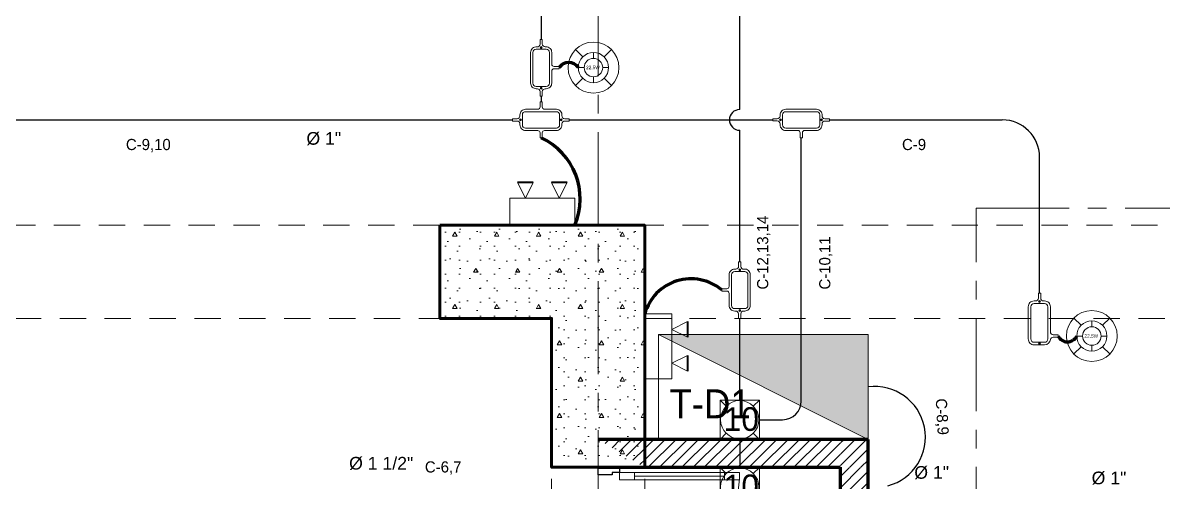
# Model space of a CAD drawing. Header units: inches. Extents: x -38 to 5698, y -33 to 92.
# Drawn here: x 41.23 to 47.35, y 16.02 to 18.49 of the extents above; entities that cross this region are included whole.
import ezdxf
from ezdxf.lldxf.tags import DXFTag

# ---------------------------------------------------------------- set-up
doc = ezdxf.new("R2010")
doc.units = ezdxf.units.IN
doc.header["$MEASUREMENT"] = 0
doc.set_wipeout_variables(frame=1)
for name, pattern in [('CONTINUA', [0]), ('Hidden Line', [0.195611, 0.141111, -0.0545]), ('Punto & Raya', [0.65, 0.5, -0.075, 0, -0.075]), ('Wipeout_Contour', [1, 0, -1])]:
    doc.linetypes.add(name, pattern=pattern)
for name, color, linetype, lineweight in [('00 IE CKTO ILUMINACION', 3, 'Continuous', 50), ('00_IE_Luminarias', 6, 'Continuous', 30), ('01 IE LUM LED EMP DN570B', 3, 'Continuous', 13), ('ALUMBRADO_CONDUIT', 30, 'CONDUIT1', 30), ('ALUMBRADO_PVC', 6, 'PVC1', 30), ('Bancas', 1, 'Continuous', 13), ('CABLEADO EXT.', 3, 'PVCSUBT', 30), ('pulsador', 4, 'Continuous', 40), ('Simb_Alumbrado', 140, 'CONTINUA', 30), ('sub tablero de distribucion', 184, 'Continuous', 9), ('textos', 7, 'Continuous', 5)]:
    doc.layers.add(name, color=color, linetype=linetype, lineweight=lineweight)
for name, color, linetype in [('02 _ ARQ _ ALB _ Ejes Generales', 7, 'Continuous'), ('02 _ ARQ _ ZON _ Espacio.3D', 7, 'Continuous'), ('08 _ STR _ EXT _ 06 Columnas', 7, 'Continuous'), ('08 _ STR _ EXT _ 09 Vigas', 7, 'Continuous'), ('08 _ STR _ EXT _ 10 Vereda Exterior', 7, 'Continuous'), ('1TEXT', 8, 'Continuous'), ('Estructura - 04 MURO', 7, 'Continuous'), ('Marcador - Secciones', 251, 'Continuous')]:
    doc.layers.add(name, color=color, linetype=linetype)
doc.styles.add('Arial', font='arial.ttf')
doc.styles.add('SWISS', font='swisse.ttf')
doc.styles.add('{18b73a54-fa43-428c-adcb-c1c7bbdf2c84}', font='Simplex.shx')
tags = doc.linetypes.add('CONDUIT', pattern='A,1.5,-0.210535,["con",{18b73a54-fa43-428c-adcb-c1c7bbdf2c84},S=0.2,R=0,X=0,Y=-0.065594],-0.702384', length=2.412919).pattern_tags.tags
tags[6] = DXFTag(74, 10)
tags = doc.linetypes.add('CONDUIT1', pattern='A,1,-0.19772,["con",{18b73a54-fa43-428c-adcb-c1c7bbdf2c84},S=0.2,R=0,X=0,Y=-0.065594],-0.593642', length=1.791362).pattern_tags.tags
tags[6] = DXFTag(74, 10)
tags = doc.linetypes.add('PVC1', pattern='A,1,-0.19772,["PVC",{18b73a54-fa43-428c-adcb-c1c7bbdf2c84},S=0.13,R=0,X=0,Y=-0.061851],-0.507647', length=1.705367).pattern_tags.tags
tags[6] = DXFTag(74, 10)
tags = doc.linetypes.add('PVCSUBT', pattern='A,0.6,-0.3,0.6,-0.075691,["PVC",Standard,S=0.2,R=0,X=0,Y=-0.093724],-0.621005', length=2.196696).pattern_tags.tags
tags[10] = DXFTag(74, 10)
pattern_1 = [(45, (0, 0), (-0.03005204, 0.03005204), [])]

# ---------------------------------------------------------------- blocks, each defined once
blk = doc.blocks.new('LUMINARIA 2')
at = {"layer": '01 IE LUM LED EMP DN570B'}
for p, q in [((-0.094, 0.094), (-0.159, 0.158)), ((0.094, 0.094), (0.159, 0.158)), ((-0.094, -0.094), (-0.159, -0.158)), ((0.094, -0.094), (0.159, -0.158))]:
    blk.add_line(p, q, dxfattribs=at)
at = {"layer": '01 IE LUM LED EMP DN570B', "ltscale": 0.4}
for p, q in [((0, 0.081), (0, 0.133)), ((-0.081, 0), (-0.133, 0)), ((0.081, 0), (0.133, 0)), ((0, -0.081), (0, -0.133))]:
    blk.add_line(p, q, dxfattribs=at)
at = {"layer": '01 IE LUM LED EMP DN570B'}
for radius in [0.224, 0.133]:
    blk.add_circle((0, 0), radius, dxfattribs=at)
at = {"layer": '01 IE LUM LED EMP DN570B', "ltscale": 0.4}
blk.add_circle((0, 0), 0.0813, dxfattribs=at)
at = {"layer": '01 IE LUM LED EMP DN570B', "color": 8, "linetype": 'ByBlock', "lineweight": 80, "insert": (-0.065, 0.016), "char_height": 0.03, "width": 0.17858, "attachment_point": 1}
blk.add_mtext('{\\C3;22.5W}', dxfattribs=at)
blk = doc.blocks.new('100x100x80 adosado')
at = {"layer": 'Simb_Alumbrado', "lineweight": 13}
blk.add_lwpolyline([(-0.0768, 0.0788), (0.0194, 0.0788), (0.0194, -0.0174), (-0.0768, -0.0174)], close=True, dxfattribs=at)
at = {"layer": 'Simb_Alumbrado', "lineweight": 9}
for points in [[(-0.0768, 0.0788), (-0.0618, 0.0638)], [(0.0043, 0.0638), (0.0194, 0.0788)], [(-0.0768, -0.0174), (-0.0618, -0.0023)], [(0.0043, -0.0023), (0.0194, -0.0174)]]:
    blk.add_lwpolyline(points, dxfattribs=at)
blk.add_circle((-0.0287, 0.0307), 0.0467, dxfattribs=at)
at = {"layer": 'Simb_Alumbrado', "lineweight": 9, "insert": (-0.0677, 0.0612), "char_height": 0.05773, "attachment_point": 1}
blk.add_mtext_dynamic_manual_height_columns('10', width=0.119989, gutter_width=12.5, heights=[0], dxfattribs=at)
blk = doc.blocks.new('oval t')
at = {"layer": 'Simb_Alumbrado', "lineweight": 13}
blk.add_lwpolyline([(0.0141, 0.0102, -0.414214), (0.0041, 0.0202), (0.0041, 0.0416), (-0.0056, 0.0416), (-0.0056, 0.0202, -0.414214), (-0.0156, 0.0102), (-0.0659, 0.0102, 0.414214), (-0.0899, -0.0138), (-0.0899, -0.0183, -0.414214), (-0.1019, -0.0303), (-0.1213, -0.0303), (-0.1213, -0.04), (-0.1016, -0.04, -0.451917), (-0.0897, -0.0535, 0.451917), (-0.0659, -0.0805), (0.0659, -0.0805, 0.414214), (0.0899, -0.0566), (0.0899, -0.0512, -0.398753), (0.1019, -0.0401), (0.1213, -0.0401), (0.1213, -0.0304), (0.1019, -0.0304, -0.368669), (0.0899, -0.0176), (0.0899, -0.0138, 0.414214), (0.0659, 0.0102), (0.0141, 0.0102)], format="xyb", dxfattribs=at)
blk.add_lwpolyline([(-0.0659, 0), (0.0659, 0, -0.414214), (0.0797, -0.0138), (0.0797, -0.0566, -0.414214), (0.0659, -0.0703), (-0.0659, -0.0703, -0.414214), (-0.0797, -0.0566), (-0.0797, -0.0138, -0.414214)], format="xyb", close=True, dxfattribs=at)
for points in [[(-0.0911, -0.0352), (-0.0828, -0.0352)], [(-0.0869, -0.031), (-0.0869, -0.0394)], [(0.0837, -0.0352), (0.0921, -0.0352)], [(0.0879, -0.031), (0.0879, -0.0394)]]:
    blk.add_lwpolyline(points, dxfattribs=at)
for centre in [(-0.0869, -0.0352), (0.0879, -0.0352)]:
    blk.add_circle(centre, 0.00419, dxfattribs=at)
blk = doc.blocks.new('CAJA OVAL TIPO L')
at = {"layer": 'Simb_Alumbrado', "lineweight": 13}
blk.add_lwpolyline([(-0.0491, -0.079), (-0.0491, -0.0343, -0.380413), (-0.0258, -0.0088), (-0.0258, -0.0088, 0.341426), (-0.0164, 0.0033), (-0.0164, 0.0236), (-0.0063, 0.0236), (-0.0063, 0.0033, 0.414214), (0.0063, -0.0092), (0.1138, -0.0092, -0.414214), (0.1388, -0.0343), (0.1388, -0.0382, 0.414214), (0.1513, -0.0508), (0.1716, -0.0508), (0.1716, -0.0609), (0.1513, -0.0609, 0.414214), (0.1388, -0.0734), (0.1388, -0.079, -0.414214), (0.1138, -0.104), (-0.0241, -0.104, -0.414214), (-0.0491, -0.079, 0.414214)], format="xyb", dxfattribs=at)
blk.add_lwpolyline([(-0.0241, -0.0199), (0.1138, -0.0199, -0.414214), (0.1282, -0.0343), (0.1282, -0.079, -0.414214), (0.1138, -0.0934), (-0.0241, -0.0934, -0.414214), (-0.0384, -0.079), (-0.0384, -0.0343, -0.414214)], format="xyb", close=True, dxfattribs=at)
for points in [[(-0.0483, -0.0558), (-0.0395, -0.0558)], [(-0.0439, -0.0514), (-0.0439, -0.0602)], [(0.1323, -0.0558), (0.1411, -0.0558)], [(0.1367, -0.0514), (0.1367, -0.0602)]]:
    blk.add_lwpolyline(points, dxfattribs=at)
for centre in [(-0.0439, -0.0558), (0.1367, -0.0558)]:
    blk.add_circle(centre, 0.00438, dxfattribs=at)
blk = doc.blocks.new('TD')
blk.add_hatch(color=256).paths.add_polyline_path([(-0.65, 0.35), (-0.65, 0.05), (-0.05, 0.05)])
blk.add_line((-0.65, 0.35), (-0.05, 0.05))
blk.add_lwpolyline([(-0.65, 0.05), (-0.05, 0.05), (-0.05, 0.35), (-0.65, 0.35)], close=True)
blk = doc.blocks.new('luz de emergencia')
at = {"color": 5, "lineweight": 40}
for p, q in [((164.1493, 48.9365, -0.0001), (164.2333, 48.9365, -0.0001)), ((164.3313, 48.9365, -0.0001), (164.4153, 48.9365, -0.0001))]:
    blk.add_line(p, q, dxfattribs=at)
at = {"layer": '00_IE_Luminarias', "color": 5, "linetype": 'Continuous', "lineweight": 13}
for p, q in [((164.1913, 49.0205, -0.0001), (164.1493, 48.9365, -0.0001)), ((164.2333, 48.9365, -0.0001), (164.1913, 49.0205, -0.0001)), ((164.3733, 49.0205, -0.0001), (164.3313, 48.9365, -0.0001)), ((164.4153, 48.9365, -0.0001), (164.3733, 49.0205, -0.0001))]:
    blk.add_line(p, q, dxfattribs=at)
at = {"layer": '00_IE_Luminarias', "color": 5, "linetype": 'Continuous', "lineweight": 13, "elevation": -0.0001}
blk.add_lwpolyline([(164.4573, 49.0205), (164.1073, 49.0205), (164.1073, 49.1666), (164.4573, 49.1665)], close=True, dxfattribs=at)
blk = doc.blocks.new('CAJA CONDULET TIPO X')
at = {"layer": 'Simb_Alumbrado', "lineweight": 13}
for p, q in [((78.5283, -4.1616), (78.5283, -4.1519)), ((78.5283, -4.1519), (78.5497, -4.1519)), ((78.5497, -4.1616), (78.5283, -4.1616))]:
    blk.add_line(p, q, dxfattribs=at)
for points in [[(78.6505, -4.1716, -0.414214), (78.6605, -4.1616), (78.6819, -4.1616), (78.6819, -4.1519), (78.6605, -4.1519, -0.414214), (78.6505, -4.1419), (78.6505, -4.0916, 0.414214), (78.6265, -4.0677), (78.6219, -4.0677, -0.414214), (78.6099, -4.0557), (78.6099, -4.0363), (78.6002, -4.0363), (78.6002, -4.056, -0.451917), (78.5867, -4.0678, 0.451917), (78.5597, -4.0916), (78.5597, -4.1419)], [(78.5597, -4.1716), (78.5597, -4.2235, 0.414214), (78.5837, -4.2475), (78.589, -4.2475, -0.334232), (78.6002, -4.2595), (78.6002, -4.2789), (78.6099, -4.2789), (78.6099, -4.2595, -0.455912), (78.6227, -4.2475), (78.6265, -4.2475, 0.414214), (78.6505, -4.2235), (78.6505, -4.1716)]]:
    blk.add_lwpolyline(points, format="xyb", dxfattribs=at)
blk.add_lwpolyline([(78.6403, -4.0916), (78.6403, -4.2235, -0.414214), (78.6265, -4.2373), (78.5837, -4.2373, -0.414214), (78.5699, -4.2235), (78.5699, -4.0916, -0.414214), (78.5837, -4.0779), (78.6265, -4.0779, -0.414214)], format="xyb", close=True, dxfattribs=at)
for points in [[(78.6093, -4.0706), (78.6009, -4.0706)], [(78.6051, -4.0664), (78.6051, -4.0748)], [(78.6093, -4.2454), (78.6009, -4.2454)], [(78.6051, -4.2412), (78.6051, -4.2496)]]:
    blk.add_lwpolyline(points, dxfattribs=at)
for centre in [(78.6051, -4.0706), (78.6051, -4.2454)]:
    blk.add_circle(centre, 0.00419, dxfattribs=at)
for centre, start, end in [((78.5497, -4.1419), 270, 0), ((78.5497, -4.1716), 0, 90)]:
    blk.add_arc(centre, 0.01, start, end, dxfattribs=at)

msp = doc.modelspace()

# ---------------------------------------------------------------- hatches: boundary and pattern name
at = {"layer": '08 _ STR _ EXT _ 10 Vereda Exterior', "linetype": 'Continuous', "lineweight": 13}
h = msp.add_hatch(dxfattribs=at)
h.set_pattern_fill('RETÍCULA_100X100_0002', color=251, style=0, pattern_type=2)
h.set_pattern_definition([(360, (3.7574, 18.3027), (0, 2.53199), []), (90, (3.7574, 18.3027), (-3.6, 0), [])])
h.paths.add_polyline_path([(2.17, 3.6213), (4.2913, 1.5), (9.32, 1.5), (9.32, 6.5), (40.52, 6.5), (40.52, 1.5), (52.92, 1.5), (52.92, 19.0859), (51.57, 19.0859), (51.57, 7.2), (9.07, 7.2), (9.07, 7.85), (6.5201, 7.85, -0.414214), (6.2701, 8.1), (6.2701, 8.85, -0.414213), (6.5201, 9.1), (9.07, 9.1), (9.07, 12), (6.5201, 12, -0.414214), (6.2701, 12.25), (6.2701, 13, -0.414213), (6.5201, 13.25), (9.07, 13.25), (9.07, 16.15), (6.5201, 16.15, -0.414214), (6.2701, 16.4), (6.2701, 17.15, -0.414213), (6.5201, 17.4), (8.77, 17.4), (8.7706, 21.0499), (2.17, 21.0499)])

# ---------------------------------------------------------------- linework, layer by layer
at = {"layer": '02 _ ARQ _ ZON _ Espacio.3D', "color": 254, "linetype": 'Continuous', "lineweight": 0, "flags": 128}
msp.add_lwpolyline([(37.77, 7.45), (43.67, 7.45), (43.67, 7.7), (44.07, 7.7), (44.07, 8.1), (44.32, 8.1), (44.32, 16.1), (44.07, 16.1), (44.07, 16.9), (43.47, 16.9), (43.47, 17.4), (44.57, 17.4), (44.57, 16.25), (45.7699, 16.25), (45.7699, 15.5372), (47.42, 15.5372), (47.42, 15.1937), (48.32, 15.1937), (48.32, 15.5372), (48.32, 17.1), (47.82, 17.1), (47.82, 19.05)], dxfattribs=at)
at = {"layer": '02 _ ARQ _ ZON _ Espacio.3D', "color": 9, "linetype": 'Continuous', "lineweight": 5, "flags": 128}
msp.add_lwpolyline([(45.6199, 16.1), (44.32, 16.1), (44.32, 15.4), (44.57, 15.4), (44.57, 12.7505), (45.6199, 12.7505), (45.6199, 16.1)], dxfattribs=at)
at = {"layer": '08 _ STR _ EXT _ 09 Vigas', "color": 251, "linetype": 'Hidden Line', "lineweight": 13}
for p, q in [((9.57, 17.4), (51.07, 17.4)), ((37.57, 16.9), (44.07, 16.9)), ((44.07, 7.7), (44.07, 16.9)), ((44.57, 16.9), (51.07, 16.9))]:
    msp.add_line(p, q, dxfattribs=at)
at = {"layer": 'ALUMBRADO_CONDUIT', "color": 30, "lineweight": 30, "ltscale": 0.4, "true_color": 0xf26722}
for p, q in [((45.0802, 18.0216), (45.0802, 28.2304)), ((44.0137, 20.1763), (44.0137, 18.3981)), ((44.0137, 18.0939), (44.0137, 18.0623)), ((39.6311, 17.9661), (43.8606, 17.9661)), ((44.1648, 17.9661), (45.2577, 17.9661)), ((45.5619, 17.9661), (46.4907, 17.9661)), ((45.0802, 17.2042), (45.0802, 17.9105)), ((45.4108, 16.4558), (45.4108, 17.8699)), ((46.6907, 17.0348), (46.6907, 17.7661)), ((45.0802, 16.4617), (45.0802, 16.9)), ((45.186, 16.3558), (45.3108, 16.3558))]:
    msp.add_line(p, q, dxfattribs=at)
for centre, radius, start, end in [((45.0802, 17.9661), 0.0556, 90, 270), ((46.4907, 17.7661), 0.2, 0, 90), ((45.3108, 16.4558), 0.1, 270, 0)]:
    msp.add_arc(centre, radius, start, end, dxfattribs=at)
at = {"layer": 'CABLEADO EXT.', "color": 3, "lineweight": 80}
for centre, radius, start, end in [((44.1618, 18.2093), 0.0641, 36.0183, 143.9817), ((43.8607, 17.5409), 0.3628, 337.14636, 65.058), ((44.8188, 16.8538), 0.2588, 50.3534, 164.03816), ((46.8405, 16.8292), 0.0556, 205.45713, 334.54287)]:
    msp.add_arc(centre, radius, start, end, dxfattribs=at)
at = {"layer": 'Estructura - 04 MURO', "color": 165, "linetype": 'Continuous', "lineweight": 25}
msp.add_line((44.395, 16.06), (44.32, 16.06), dxfattribs=at)
at = {"layer": 'Estructura - 04 MURO', "color": 165, "linetype": 'Continuous', "lineweight": 15}
msp.add_line((44.435, 16.032), (45.079, 16.032), dxfattribs=at)
at = {"layer": 'Estructura - 04 MURO', "color": 165, "linetype": 'Continuous', "lineweight": 15, "flags": 128}
msp.add_lwpolyline([(44.515, 16.052), (44.999, 16.052)], dxfattribs=at)
at = {"layer": 'Marcador - Secciones', "color": 251, "linetype": 'Punto & Raya', "lineweight": 13}
for p, q in [((46.3506, 10.0018), (46.3506, 17.4928)), ((46.3506, 17.4928), (56.7072, 17.4928))]:
    msp.add_line(p, q, dxfattribs=at)

# ---------------------------------------------------------------- block references
at = {"xscale": 1.253906979044094, "yscale": 1.253906979044094, "zscale": 1.253906979044094, "rotation": 270}
msp.add_blockref('CAJA CONDULET TIPO X', (49.2259, 116.5295), dxfattribs=at)
at = {"layer": '01 IE LUM LED EMP DN570B', "xscale": 0.6105334384153049, "yscale": 0.6105334384153049, "zscale": 0.6105334384153049}
for p in [(44.2946, 18.247), (46.9717, 16.8053)]:
    msp.add_blockref('LUMINARIA 2', p, dxfattribs=at)
at = {"layer": 'ALUMBRADO_CONDUIT', "linetype": 'CONDUIT', "lineweight": 30, "xscale": -1.253906979044094, "yscale": 1.253906979044094, "zscale": 1.253906979044094, "rotation": 270}
msp.add_blockref('CAJA OVAL TIPO L', (46.7607, 16.8196), dxfattribs=at)
at = {"layer": 'Bancas', "color": 252, "true_color": 0x939598, "yscale": 1.253906979044094, "zscale": 1.253906979044094}
for p, xscale, rotation in [((44.0578, 18.246), 1.253906979044094, 270), ((45.4098, 17.922), 1.253906979044094, 180), ((45.0361, 17.0521), -1.253906979044094, 90)]:
    msp.add_blockref('oval t', p, dxfattribs=dict(at, xscale=xscale, rotation=rotation))
at = {"layer": 'pulsador', "color": 4, "lineweight": 40, "rotation": 180}
msp.add_blockref('luz de emergencia', (208.3023, 66.5666, 0.0001), dxfattribs=at)
at = {"layer": 'pulsador', "color": 4, "lineweight": 40, "xscale": -1, "rotation": 89.99908395266394}
msp.add_blockref('luz de emergencia', (93.7391, 181.0315, 0.0001), dxfattribs=at)

# ---------------------------------------------------------------- texts
at = {"layer": '00 IE CKTO ILUMINACION', "color": 3, "linetype": 'CONTINUA', "lineweight": 15}
for s, p in [('C-9,10', (41.7831, 17.8038)), ('C-9', (45.952, 17.8038)), ('C-6,7', (43.3892, 16.0721))]:
    msp.add_text(s, height=0.06, dxfattribs=at).set_placement(p)
for s, rotation, p in [('C-12,13,14', 90, (45.2336, 17.0549)), ('C-10,11', 90, (45.5672, 17.0549)), ('C-8,9', 273.36208, (46.1326, 16.4682))]:
    msp.add_text(s, height=0.06, rotation=rotation, dxfattribs=at).set_placement(p)
at = {"layer": '1TEXT', "color": 50, "linetype": 'Continuous', "style": 'Arial'}
for s, p in [('%%C 1"', (42.7527, 17.8327)), ('%%C 1 1/2"', (42.9821, 16.0881)), ('%%C 1"', (46.0181, 16.0387)), ('%%C 1"', (46.9706, 16.0091))]:
    msp.add_text(s, height=0.06788, rotation=0, dxfattribs=at).set_placement(p)
at = {"layer": 'textos', "style": 'SWISS', "width": 0.9}
msp.add_text('T-D1', height=0.156, dxfattribs=at).set_placement((44.7033, 16.3632))

# ---------------------------------------------------------------- next in the draw order: wipeouts: each hides what was drawn before it
at = {"color": 254, "linetype": 'Wipeout_Contour', "lineweight": 0, "ltscale": 146.020273}
msp.add_wipeout([(45.6199, 16.1), (45.7699, 16.25), (45.6199, 16.25)], dxfattribs=at).dxf.layer = 'Estructura - 04 MURO'

# ---------------------------------------------------------------- next in the draw order: hatches: boundary and pattern name
at = {"layer": 'Estructura - 04 MURO', "linetype": 'Continuous', "lineweight": 5}
h = msp.add_hatch(dxfattribs=at)
h.set_pattern_fill('LADRILLO_COMÚN_0002', color=252, style=0, pattern_type=2)
h.set_pattern_definition(pattern_1)
h.paths.add_polyline_path([(45.6199, 16.1), (45.7699, 16.25), (45.6199, 16.25)])

# ---------------------------------------------------------------- next in the draw order: wipeouts: each hides what was drawn before it
at = {"color": 254, "linetype": 'Wipeout_Contour', "lineweight": 0, "ltscale": 191.767197}
msp.add_wipeout([(45.6199, 16.1), (45.6199, 12.7505), (45.7699, 12.7505), (45.7699, 16.1)], dxfattribs=at).dxf.layer = 'Estructura - 04 MURO'

# ---------------------------------------------------------------- next in the draw order: hatches: boundary and pattern name
at = {"layer": 'Estructura - 04 MURO', "linetype": 'Continuous', "lineweight": 5}
h = msp.add_hatch(dxfattribs=at)
h.set_pattern_fill('LADRILLO_COMÚN_0002', color=252, style=0, pattern_type=2)
h.set_pattern_definition(pattern_1)
h.paths.add_polyline_path([(45.6199, 16.1), (45.6199, 12.7505), (45.7699, 12.7505), (45.7699, 16.1)])

# ---------------------------------------------------------------- next in the draw order: wipeouts: each hides what was drawn before it
at = {"color": 254, "linetype": 'Wipeout_Contour', "lineweight": 0, "ltscale": 144.835261}
msp.add_wipeout([(45.6199, 16.1), (45.7699, 16.1), (45.7699, 16.25)], dxfattribs=at).dxf.layer = 'Estructura - 04 MURO'

# ---------------------------------------------------------------- next in the draw order: hatches: boundary and pattern name
at = {"layer": 'Estructura - 04 MURO', "linetype": 'Continuous', "lineweight": 5}
h = msp.add_hatch(dxfattribs=at)
h.set_pattern_fill('LADRILLO_COMÚN_0002', color=252, style=0, pattern_type=2)
h.set_pattern_definition(pattern_1)
h.paths.add_polyline_path([(45.6199, 16.1), (45.7699, 16.1), (45.7699, 16.25)])

# ---------------------------------------------------------------- next in the draw order: linework, layer by layer
at = {"layer": 'ALUMBRADO_PVC', "linetype": 'PVC1', "ltscale": 0.4}
msp.add_arc((45.8065, 16.2628), 0.2711, 284.82007, 97.73729, dxfattribs=at)
at = {"layer": 'Estructura - 04 MURO', "color": 7, "linetype": 'Continuous', "lineweight": 80, "flags": 128}
for points in [[(45.7699, 15.5372), (45.7699, 16.25)], [(45.6199, 16.1), (45.6199, 12.7505)]]:
    msp.add_lwpolyline(points, dxfattribs=at)

# ---------------------------------------------------------------- next in the draw order: wipeouts: each hides what was drawn before it
at = {"color": 254, "linetype": 'Wipeout_Contour', "lineweight": 0, "ltscale": 191.636412}
msp.add_wipeout([(44.57, 16.1), (45.6199, 16.1), (45.6199, 16.25), (44.57, 16.25)], dxfattribs=at).dxf.layer = 'Estructura - 04 MURO'

# ---------------------------------------------------------------- next in the draw order: hatches: boundary and pattern name
at = {"layer": 'Estructura - 04 MURO', "linetype": 'Continuous', "lineweight": 5}
h = msp.add_hatch(dxfattribs=at)
h.set_pattern_fill('LADRILLO_COMÚN_0002', color=252, style=0, pattern_type=2)
h.set_pattern_definition(pattern_1)
h.paths.add_polyline_path([(44.57, 16.1), (45.6199, 16.1), (45.6199, 16.25), (44.57, 16.25)])

# ---------------------------------------------------------------- next in the draw order: linework, layer by layer
at = {"layer": 'ALUMBRADO_CONDUIT', "color": 30, "lineweight": 30, "ltscale": 0.4, "true_color": 0xf26722}
msp.add_line((45.0802, 16.25), (45.0802, 16.1), dxfattribs=at)
at = {"layer": 'Estructura - 04 MURO', "color": 165, "linetype": 'Continuous', "lineweight": 15}
for p, q in [((44.999, 16.072), (44.999, 16.032)), ((45.079, 16.032), (45.079, 16.072))]:
    msp.add_line(p, q, dxfattribs=at)

# ---------------------------------------------------------------- next in the draw order: block references
at = {"layer": 'ALUMBRADO_CONDUIT', "linetype": 'PVC1', "lineweight": 35, "xscale": 2.199856799627834, "yscale": 2.199856799627834, "zscale": 2.199856799627834}
for p in [(45.1434, 16.2882), (45.1434, 15.9265)]:
    msp.add_blockref('100x100x80 adosado', p, dxfattribs=at)
at = {"layer": 'sub tablero de distribucion', "linetype": 'Continuous', "lineweight": 0, "xscale": 1.875816488894348, "yscale": 1.875816488894348, "zscale": 1.875816488894348, "rotation": 180}
msp.add_blockref('TD', (44.5507, 16.9065), dxfattribs=at)

# ---------------------------------------------------------------- next in the draw order: wipeouts: each hides what was drawn before it
at = {"color": 254, "linetype": 'Wipeout_Contour', "lineweight": 0, "ltscale": 141.739073}
msp.add_wipeout([(44.57, 16.25), (44.32, 16.25), (44.57, 16.1)], dxfattribs=at).dxf.layer = 'Estructura - 04 MURO'

# ---------------------------------------------------------------- next in the draw order: hatches: boundary and pattern name
at = {"layer": '08 _ STR _ EXT _ 06 Columnas', "linetype": 'Continuous', "lineweight": 9}
h = msp.add_hatch(dxfattribs=at)
h.set_pattern_fill('HORMIGÓN_EN_MASA_0002', style=0, pattern_type=2)
h.set_pattern_definition([(0, (0, 0), (0, 0.3897114), [0.024375, -0.200625]), (0, (0.1125, 0.19486), (0, 0.3897114), [0.024375, -0.200625]), (60, (0, 0), (-0.3375, 0.1948557), [0.024375, -0.200625]), (60, (0.225, 0), (-0.3375, 0.1948557), [0.024375, -0.200625]), (120, (0.02437, 0), (0.3375, 0.1948557), [0.024375, -0.200625]), (120, (0.24938, 0), (0.3375, 0.1948557), [0.024375, -0.200625]), (0, (0, 0.0375), (0, 0.075), [0, -0.075, 0, -0.1125]), (45, (0.0375, 0.0375), (-0.05303301, 0.05303301), [0, -0.05625, 0, -0.09375])])
h.paths.add_polyline_path([(43.47, 17.4), (43.47, 16.9), (44.07, 16.9), (44.07, 16.1), (44.57, 16.1), (44.57, 17.4)])
at = {"layer": 'Estructura - 04 MURO', "linetype": 'Continuous', "lineweight": 5}
h = msp.add_hatch(dxfattribs=at)
h.set_pattern_fill('LADRILLO_COMÚN_0002', color=252, style=0, pattern_type=2)
h.set_pattern_definition(pattern_1)
h.paths.add_polyline_path([(44.57, 16.25), (44.32, 16.25), (44.57, 16.1)])

# ---------------------------------------------------------------- next in the draw order: linework, layer by layer
at = {"layer": '02 _ ARQ _ ALB _ Ejes Generales', "color": 251, "linetype": 'Punto & Raya', "lineweight": 13}
msp.add_line((44.32, 45.9), (44.32, 2.05), dxfattribs=at)
at = {"layer": '08 _ STR _ EXT _ 06 Columnas', "color": 7, "linetype": 'Continuous', "lineweight": 60, "flags": 128}
msp.add_lwpolyline([(43.47, 17.4), (44.57, 17.4), (44.57, 16.1), (44.07, 16.1), (44.07, 16.9), (43.47, 16.9)], close=True, dxfattribs=at)
at = {"layer": '08 _ STR _ EXT _ 09 Vigas', "color": 251, "linetype": 'Hidden Line', "lineweight": 13}
msp.add_line((44.57, 7.7), (44.57, 16.9), dxfattribs=at)
at = {"layer": 'Estructura - 04 MURO', "color": 7, "linetype": 'Continuous', "lineweight": 80}
for p, q in [((45.7699, 16.25), (44.32, 16.25)), ((44.32, 16.1), (44.57, 16.1)), ((44.32, 16.1), (44.57, 16.1))]:
    msp.add_line(p, q, dxfattribs=at)
at = {"layer": 'Estructura - 04 MURO', "color": 165, "linetype": 'Continuous', "lineweight": 25}
for p, q in [((44.32, 16.1), (44.435, 16.1)), ((44.32, 16.06), (44.32, 16.1)), ((44.435, 16.072), (44.395, 16.072)), ((44.395, 16.072), (44.395, 16.06)), ((44.435, 16.1), (44.435, 16.072))]:
    msp.add_line(p, q, dxfattribs=at)
at = {"layer": 'Estructura - 04 MURO', "color": 165, "linetype": 'Continuous', "lineweight": 15}
for p, q in [((45.079, 16.072), (44.435, 16.072)), ((44.435, 16.072), (44.435, 16.032)), ((44.515, 16.032), (44.515, 16.072))]:
    msp.add_line(p, q, dxfattribs=at)
at = {"layer": 'Estructura - 04 MURO', "color": 7, "linetype": 'Continuous', "lineweight": 80, "flags": 128}
msp.add_lwpolyline([(44.57, 16.1), (45.6199, 16.1)], dxfattribs=at)
at = {"layer": 'Estructura - 04 MURO', "color": 175, "linetype": 'Continuous', "lineweight": 15}
msp.add_arc((44.435, 16.072), 0.644, 270, 0, dxfattribs=at)

doc.saveas('drawing.dxf')
